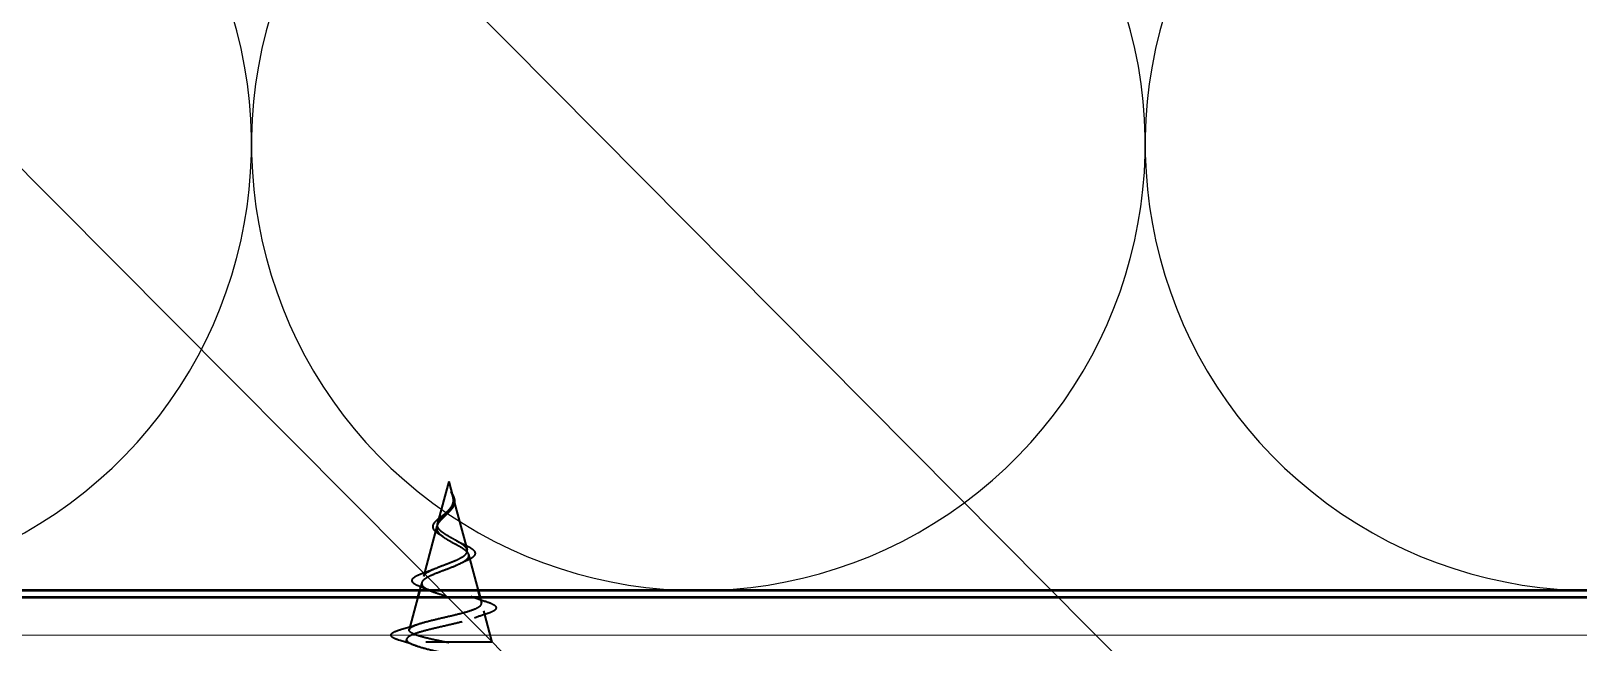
# Model space of a CAD drawing. Header units: inches. Extents: x 0.6 to 33.4, y 0.6 to 21.4.
# Drawn here: x 8.212 to 10.549, y 14.896 to 15.82 of the extents above; entities that cross this region are included whole.
import ezdxf

# ---------------------------------------------------------------- set-up
doc = ezdxf.new("R2010")
doc.units = ezdxf.units.IN
doc.header["$LTSCALE"] = 2
doc.header["$MEASUREMENT"] = 0
doc.linetypes.add('DASHED', pattern=[0.2067, 0.1654, -0.0413])
for name, color, linetype, lineweight in [('Hatch (ANSI)', 7, 'Continuous', 18), ('Hidden (ANSI)', 7, 'DASHED', 35), ('Sketch Geometry (ANSI)', 7, 'Continuous', 25), ('Symbol (ANSI)', 7, 'Continuous', 25), ('Visible (ANSI)', 7, 'Continuous', 50)]:
    doc.layers.add(name, color=color, linetype=linetype, lineweight=lineweight)
doc.styles.add('Note Text (ANSI)', font='tahoma.ttf')
doc.dimstyles.new('Default (ANSI)$7', dxfattribs={"dimscale": 2, "dimtxt": 0.12, "dimasz": 0.098425, "dimexe": 0.125, "dimexo": 0.0625, "dimgap": 0.031496, "dimtad": 0, "dimtih": 1, "dimtoh": 1, "dimrnd": 1e-08, "dimzin": 4, "dimdsep": 46, "dimtxsty": 'Note Text (ANSI)', "dimcen": 0.09, "dimdle": 0.393701, "dimclrd": 256, "dimclre": 256, "dimclrt": 256, "dimadec": 0, "dimazin": 1, "dimtfac": 1, "dimtofl": 0, "dimtmove": 0, "dimatfit": 3, "dimfxl": 0, "dimtolj": 1, "dimtzin": 4, "dimlwd": -1, "dimlwe": -1, "dimarcsym": 0})

msp = doc.modelspace()

# ---------------------------------------------------------------- hatches: boundary and pattern name
at = {"layer": 'Hatch (ANSI)', "true_color": 0x804000}
h = msp.add_hatch(dxfattribs=at)
h.set_pattern_fill('INSUL', color=36, scale=0.75, style=0)
h.paths.add_polyline_path([(1.78949, 14.96404), (14.10476, 14.96404), (14.10476, 14.46404), (1.78949, 14.46404)])

# ---------------------------------------------------------------- linework, layer by layer
at = {"layer": 'Hidden (ANSI)', "ltscale": 0.062337}
msp.add_line((8.8429, 15.13904), (8.82596, 15.07571), dxfattribs=at)
at = {"layer": 'Hidden (ANSI)', "ltscale": 0.022741}
msp.add_line((8.8429, 15.13904), (8.8491, 15.11587), dxfattribs=at)
at = {"layer": 'Hidden (ANSI)', "ltscale": 0.077103}
msp.add_line((8.84963, 15.11385), (8.87058, 15.03554), dxfattribs=at)
at = {"layer": 'Hidden (ANSI)', "ltscale": 0.074634}
msp.add_line((8.82475, 15.07118), (8.80447, 14.99538), dxfattribs=at)
at = {"layer": 'Hidden (ANSI)', "ltscale": 0.05361}
msp.add_line((8.87246, 15.02852), (8.88703, 14.97404), dxfattribs=at)
at = {"layer": 'Hidden (ANSI)', "ltscale": 0.011551}
msp.add_line((8.80192, 14.98586), (8.79876, 14.97404), dxfattribs=at)
at = {"layer": 'Hidden (ANSI)', "ltscale": 0.048198}
msp.add_line((8.79609, 14.96404), (8.78298, 14.91505), dxfattribs=at)
at = {"layer": 'Hidden (ANSI)', "ltscale": 0.008602}
msp.add_line((8.88971, 14.96404), (8.89207, 14.95521), dxfattribs=at)
at = {"layer": 'Hidden (ANSI)', "ltscale": 0.046387}
msp.add_line((8.89528, 14.94319), (8.9079, 14.89604), dxfattribs=at)
at = {"layer": 'Hidden (ANSI)', "ltscale": 0.004328}
msp.add_line((8.7791, 14.90053), (8.7779, 14.89604), dxfattribs=at)
at = {"layer": 'Hidden (ANSI)', "ltscale": 0.194373}
msp.add_line((8.9079, 14.89604), (8.7779, 14.89604), dxfattribs=at)
at = {"layer": 'Hidden (ANSI)', "ltscale": 0.014821}
msp.add_open_spline([(8.84801, 15.11924), (8.84741, 15.12088), (8.84686, 15.12216), (8.84656, 15.12282), (8.84651, 15.12293), (8.84646, 15.12303), (8.84645, 15.12306), (8.84643, 15.12309), (8.84642, 15.1231), (8.84642, 15.1231), (8.84641, 15.1231), (8.84641, 15.1231), (8.84641, 15.1231), (8.84641, 15.1231), (8.84641, 15.1231), (8.84641, 15.1231), (8.84641, 15.1231), (8.84641, 15.1231), (8.84641, 15.1231), (8.84641, 15.12309), (8.84641, 15.12309), (8.84641, 15.12307), (8.84641, 15.12305), (8.84645, 15.12291), (8.84652, 15.12269), (8.84666, 15.1223), (8.84681, 15.12189), (8.8472, 15.12085), (8.84743, 15.12025), (8.84853, 15.11737), (8.84936, 15.11512), (8.84988, 15.11285)], degree=3, knots=[0, 0, 0, 0, 0.01397013, 0.01397013, 0.01635801, 0.01635801, 0.01712636, 0.01712636, 0.01759978, 0.01759978, 0.01773598, 0.01773598, 0.01781809, 0.01781809, 0.01788584, 0.01788584, 0.01795891, 0.01795891, 0.01807628, 0.01807628, 0.01833703, 0.01833703, 0.01916095, 0.01916095, 0.02439922, 0.02439922, 0.04499316, 0.04499316, 0.07213098, 0.07213098, 0.1773839, 0.1773839, 0.1773839, 0.1773839], dxfattribs=at)
at = {"layer": 'Hidden (ANSI)', "ltscale": 0.013567}
msp.add_open_spline([(8.84649, 15.12297), (8.84748, 15.121), (8.84851, 15.11905), (8.85019, 15.11535), (8.85086, 15.11355), (8.85131, 15.11147), (8.85137, 15.11113), (8.85142, 15.1108)], degree=3, knots=[0, 0, 0, 0, 0.016775095, 0.016775095, 0.033169004, 0.033169004, 0.03632094, 0.03632094, 0.03632094, 0.03632094], dxfattribs=at)
at = {"layer": 'Hidden (ANSI)', "ltscale": 0.089656}
msp.add_open_spline([(8.85039, 15.10958), (8.8506, 15.10677), (8.85017, 15.10414), (8.84799, 15.09892), (8.84631, 15.09647), (8.84216, 15.09159), (8.83978, 15.08927), (8.83492, 15.08464), (8.83256, 15.08242), (8.82844, 15.07797), (8.82678, 15.07583), (8.82463, 15.07152), (8.8242, 15.06943), (8.82477, 15.06523), (8.8258, 15.06319), (8.8291, 15.05923), (8.83127, 15.05736), (8.83656, 15.05357), (8.83965, 15.0517), (8.8429, 15.04985)], degree=3, knots=[0, 0, 0, 0, 0.02542118, 0.02542118, 0.05061597, 0.05061597, 0.07599611, 0.07599611, 0.10184452, 0.10184452, 0.12835573, 0.12835573, 0.15566688, 0.15566688, 0.18387744, 0.18387744, 0.21097071, 0.21097071, 0.23938117, 0.23938117, 0.23938117, 0.23938117], dxfattribs=at)
at = {"layer": 'Hidden (ANSI)', "ltscale": 0.083957}
msp.add_open_spline([(8.8429, 15.05562), (8.83972, 15.05745), (8.83671, 15.05929), (8.83158, 15.06305), (8.82951, 15.06491), (8.82661, 15.06873), (8.8258, 15.07062), (8.82551, 15.07451), (8.82599, 15.07644), (8.8281, 15.0804), (8.82965, 15.08238), (8.83344, 15.08645), (8.83558, 15.08847), (8.83994, 15.09268), (8.84207, 15.09478), (8.84579, 15.09915), (8.84732, 15.10134), (8.84897, 15.10499), (8.84939, 15.10635), (8.84987, 15.1091), (8.84992, 15.11046), (8.84981, 15.11185)], degree=3, knots=[0, 0, 0, 0, 0.02818547, 0.02818547, 0.05535616, 0.05535616, 0.08155578, 0.08155578, 0.10684016, 0.10684016, 0.13128192, 0.13128192, 0.1549776, 0.1549776, 0.17805851, 0.17805851, 0.20070773, 0.20070773, 0.21389493, 0.21389493, 0.22660204, 0.22660204, 0.22660204, 0.22660204], dxfattribs=at)
at = {"layer": 'Hidden (ANSI)', "ltscale": 0.018237}
msp.add_open_spline([(8.85142, 15.1108), (8.85172, 15.10885), (8.85165, 15.10692), (8.85072, 15.10324), (8.84989, 15.10144), (8.84798, 15.09851), (8.84704, 15.09731), (8.846, 15.09616)], degree=3, knots=[0, 0, 0, 0, 0.018430565, 0.018430565, 0.036071151, 0.036071151, 0.04873514, 0.04873514, 0.04873514, 0.04873514], dxfattribs=at)
at = {"layer": 'Hidden (ANSI)', "ltscale": 0.007962}
msp.add_open_spline([(8.84981, 15.11185), (8.84973, 15.11286), (8.84957, 15.11387), (8.84901, 15.11633), (8.84855, 15.11776), (8.84801, 15.11924)], degree=3, knots=[0, 0, 0, 0, 0.009046419, 0.009046419, 0.021574315, 0.021574315, 0.021574315, 0.021574315], dxfattribs=at)
at = {"layer": 'Hidden (ANSI)', "ltscale": 0.003543}
msp.add_open_spline([(8.84988, 15.11285), (8.85001, 15.11232), (8.85011, 15.11179), (8.85028, 15.1107), (8.85035, 15.11014), (8.85039, 15.10958)], degree=3, knots=[0, 0, 0, 0, 0.0046577974, 0.0046577974, 0.0097216205, 0.0097216205, 0.0097216205, 0.0097216205], dxfattribs=at)
at = {"layer": 'Hidden (ANSI)', "ltscale": 0.060472}
msp.add_open_spline([(8.8303, 15.05769), (8.82752, 15.0593), (8.82508, 15.06097), (8.82142, 15.06438), (8.82009, 15.06618), (8.8189, 15.06977), (8.81893, 15.07158), (8.82009, 15.07494), (8.82112, 15.07654), (8.82398, 15.07983), (8.82589, 15.08155), (8.8301, 15.08497), (8.83243, 15.08671), (8.83567, 15.08915), (8.83658, 15.08984), (8.83747, 15.09053)], degree=3, knots=[0, 0, 0, 0, 0.02871406, 0.02871406, 0.05661209, 0.05661209, 0.08235503, 0.08235503, 0.10555604, 0.10555604, 0.1295507, 0.1295507, 0.15224391, 0.15224391, 0.16083111, 0.16083111, 0.16083111, 0.16083111], dxfattribs=at)
at = {"layer": 'Hidden (ANSI)', "ltscale": 0.004115}
msp.add_open_spline([(8.83747, 15.09053), (8.83827, 15.09115), (8.839, 15.09178), (8.83965, 15.09242)], degree=3, dxfattribs=at)
at = {"layer": 'Hidden (ANSI)', "ltscale": 0.001758}
msp.add_open_spline([(8.846, 15.09616), (8.84575, 15.09587), (8.8455, 15.09558), (8.84528, 15.0953)], degree=3, dxfattribs=at)
at = {"layer": 'Hidden (ANSI)', "ltscale": 0.544082}
msp.add_open_spline([(8.83744, 14.89604), (8.82899, 14.89771), (8.82086, 14.89939), (8.80632, 14.90278), (8.80004, 14.90445), (8.79017, 14.90784), (8.78662, 14.90952), (8.78273, 14.91291), (8.78237, 14.91458), (8.78481, 14.91798), (8.78754, 14.91966), (8.79569, 14.92305), (8.80096, 14.92473), (8.8133, 14.92813), (8.8202, 14.92982), (8.83464, 14.93322), (8.84203, 14.9349), (8.85625, 14.93831), (8.86295, 14.93999), (8.87474, 14.9434), (8.87976, 14.94509), (8.88741, 14.94851), (8.89003, 14.9502), (8.89255, 14.95361), (8.89248, 14.95531), (8.88972, 14.95873), (8.88711, 14.96042), (8.87977, 14.96385), (8.87516, 14.96555), (8.86462, 14.96898), (8.85884, 14.97068), (8.84694, 14.97412), (8.84096, 14.97583), (8.82967, 14.97927), (8.82445, 14.98098), (8.81552, 14.98443), (8.81186, 14.98614), (8.80659, 14.98961), (8.80498, 14.99132), (8.804, 14.99479), (8.80458, 14.99651), (8.80779, 14.99999), (8.81033, 15.00171), (8.81695, 15.00521), (8.82092, 15.00694), (8.82965, 15.01044), (8.83429, 15.01217), (8.84354, 15.01569), (8.84805, 15.01743), (8.85625, 15.02097), (8.85987, 15.02272), (8.86571, 15.02627), (8.8679, 15.02803), (8.87056, 15.0316), (8.87105, 15.03337), (8.8703, 15.03696), (8.86913, 15.03874), (8.86537, 15.04236), (8.86288, 15.04415), (8.85737, 15.04758), (8.85454, 15.04917), (8.84871, 15.05239), (8.84576, 15.05398), (8.8429, 15.05562)], degree=3, knots=[0, 0, 0, 0, 0.0662455, 0.0662455, 0.1312266, 0.1312266, 0.1949439, 0.1949439, 0.2573984, 0.2573984, 0.3185909, 0.3185909, 0.3785225, 0.3785225, 0.4371941, 0.4371941, 0.4946071, 0.4946071, 0.5507627, 0.5507627, 0.6056626, 0.6056626, 0.6593082, 0.6593082, 0.7117016, 0.7117016, 0.7628447, 0.7628447, 0.8127399, 0.8127399, 0.8613896, 0.8613896, 0.9087967, 0.9087967, 0.9549645, 0.9549645, 0.9998965, 0.9998965, 1.0435967, 1.0435967, 1.0860698, 1.0860698, 1.1273208, 1.1273208, 1.1673558, 1.1673558, 1.2061815, 1.2061815, 1.2438056, 1.2438056, 1.2802371, 1.2802371, 1.3154864, 1.3154864, 1.3495657, 1.3495657, 1.3824892, 1.3824892, 1.4142741, 1.4142741, 1.4412543, 1.4412543, 1.4671582, 1.4671582, 1.4671582, 1.4671582], dxfattribs=at)
at = {"layer": 'Hidden (ANSI)', "ltscale": 0.006235}
msp.add_open_spline([(8.83457, 15.05501), (8.83326, 15.05592), (8.83182, 15.05682), (8.8303, 15.05769)], degree=3, dxfattribs=at)
at = {"layer": 'Hidden (ANSI)', "ltscale": 0.504207}
msp.add_open_spline([(8.8429, 15.04985), (8.84646, 15.04782), (8.85013, 15.04587), (8.85727, 15.04193), (8.86063, 15.04), (8.86644, 15.0361), (8.86878, 15.03418), (8.872, 15.03032), (8.87278, 15.02842), (8.87256, 15.02459), (8.8715, 15.0227), (8.8676, 15.0189), (8.86476, 15.01702), (8.85763, 15.01324), (8.85339, 15.01138), (8.8441, 15.00761), (8.83914, 15.00576), (8.82922, 15.00201), (8.82438, 15.00016), (8.81556, 14.99643), (8.81171, 14.99459), (8.80563, 14.99087), (8.80352, 14.98904), (8.80143, 14.98534), (8.80154, 14.98351), (8.80405, 14.97981), (8.8065, 14.97799), (8.81349, 14.97431), (8.818, 14.97249), (8.82852, 14.96882), (8.83446, 14.967), (8.84695, 14.96333), (8.85338, 14.96152), (8.86584, 14.95787), (8.87171, 14.95606), (8.88205, 14.95241), (8.88636, 14.9506), (8.89273, 14.94696), (8.89467, 14.94516), (8.89581, 14.94152), (8.89494, 14.93972), (8.89039, 14.93608), (8.8867, 14.93429), (8.87692, 14.93066), (8.87088, 14.92887), (8.85721, 14.92524), (8.8497, 14.92345), (8.83418, 14.91983), (8.82634, 14.91804), (8.81142, 14.91442), (8.80452, 14.91263), (8.79264, 14.90902), (8.78783, 14.90724), (8.78148, 14.90386), (8.7797, 14.9023), (8.77862, 14.89916), (8.77939, 14.8976), (8.78142, 14.89604)], degree=3, knots=[0, 0, 0, 0, 0.0315308, 0.0315308, 0.0641805, 0.0641805, 0.0979786, 0.0979786, 0.1329491, 0.1329491, 0.1691118, 0.1691118, 0.2064833, 0.2064833, 0.2450775, 0.2450775, 0.2849064, 0.2849064, 0.3259802, 0.3259802, 0.3683075, 0.3683075, 0.4118959, 0.4118959, 0.4567522, 0.4567522, 0.5028821, 0.5028821, 0.5502906, 0.5502906, 0.5989824, 0.5989824, 0.6489613, 0.6489613, 0.7002309, 0.7002309, 0.7527945, 0.7527945, 0.8066547, 0.8066547, 0.8618141, 0.8618141, 0.918275, 0.918275, 0.9760395, 0.9760395, 1.0351092, 1.0351092, 1.095486, 1.095486, 1.1571712, 1.1571712, 1.2201662, 1.2201662, 1.2761521, 1.2761521, 1.3331843, 1.3331843, 1.3331843, 1.3331843], dxfattribs=at)
at = {"layer": 'Hidden (ANSI)', "ltscale": 0.010901}
msp.add_open_spline([(8.85391, 15.04951), (8.85661, 15.048), (8.85962, 15.04656), (8.86277, 15.04518)], degree=3, dxfattribs=at)
at = {"layer": 'Hidden (ANSI)', "ltscale": 0.073601}
msp.add_open_spline([(8.86277, 15.04518), (8.86624, 15.04367), (8.86944, 15.04217), (8.87485, 15.03924), (8.87713, 15.03778), (8.88062, 15.03478), (8.88183, 15.0332), (8.88273, 15.02985), (8.88232, 15.02808), (8.8802, 15.0251), (8.87863, 15.02377), (8.87458, 15.0212), (8.87203, 15.01993), (8.86912, 15.0187)], degree=3, knots=[0, 0, 0, 0, 0.03175002, 0.03175002, 0.06375291, 0.06375291, 0.09788531, 0.09788531, 0.13242329, 0.13242329, 0.16389148, 0.16389148, 0.19582475, 0.19582475, 0.19582475, 0.19582475], dxfattribs=at)
at = {"layer": 'Hidden (ANSI)', "ltscale": 0.017258}
msp.add_open_spline([(8.80546, 15.00103), (8.81099, 15.00296), (8.81643, 15.00498), (8.82149, 15.00712)], degree=3, dxfattribs=at)
at = {"layer": 'Hidden (ANSI)', "ltscale": 0.010974}
msp.add_open_spline([(8.86912, 15.0187), (8.86589, 15.01733), (8.86277, 15.01591), (8.85986, 15.01444)], degree=3, dxfattribs=at)
at = {"layer": 'Hidden (ANSI)', "ltscale": 0.081692}
msp.add_open_spline([(8.80097, 14.97917), (8.79678, 14.98067), (8.79341, 14.98221), (8.78883, 14.98542), (8.78742, 14.98725), (8.78756, 14.991), (8.78874, 14.99261), (8.79257, 14.99557), (8.79529, 14.99701), (8.80072, 14.99931), (8.80299, 15.00017), (8.80546, 15.00103)], degree=3, knots=[0, 0, 0, 0, 0.05135843, 0.05135843, 0.10223548, 0.10223548, 0.14712421, 0.14712421, 0.19129017, 0.19129017, 0.21725135, 0.21725135, 0.21725135, 0.21725135], dxfattribs=at)
at = {"layer": 'Hidden (ANSI)', "ltscale": 0.01577}
msp.add_open_spline([(8.81556, 14.97357), (8.81089, 14.97551), (8.80597, 14.97738), (8.80097, 14.97917)], degree=3, dxfattribs=at)
at = {"layer": 'Hidden (ANSI)', "ltscale": 0.023076}
msp.add_open_spline([(8.87587, 14.96522), (8.88314, 14.96257), (8.89073, 14.9601), (8.89837, 14.95771)], degree=3, dxfattribs=at)
at = {"layer": 'Hidden (ANSI)', "ltscale": 0.086584}
msp.add_open_spline([(8.89837, 14.95771), (8.9031, 14.95623), (8.9069, 14.95475), (8.91222, 14.95176), (8.91393, 14.95019), (8.91438, 14.94638), (8.91302, 14.94468), (8.90863, 14.94184), (8.90545, 14.9405), (8.9014, 14.93919)], degree=3, knots=[0, 0, 0, 0, 0.05815934, 0.05815934, 0.11692964, 0.11692964, 0.1740838, 0.1740838, 0.23024531, 0.23024531, 0.23024531, 0.23024531], dxfattribs=at)
at = {"layer": 'Hidden (ANSI)', "ltscale": 0.020481}
msp.add_open_spline([(8.9014, 14.93919), (8.89468, 14.93701), (8.88803, 14.93476), (8.8816, 14.9324)], degree=3, dxfattribs=at)
at = {"layer": 'Hidden (ANSI)', "ltscale": 0.089652}
msp.add_open_spline([(8.76756, 14.89887), (8.76268, 14.90036), (8.75921, 14.90183), (8.75634, 14.9044), (8.75572, 14.90541), (8.75572, 14.90832), (8.75721, 14.90976), (8.76187, 14.91237), (8.76526, 14.91365), (8.7696, 14.91492)], degree=3, knots=[0, 0, 0, 0, 0.07651785, 0.07651785, 0.11470873, 0.11470873, 0.17661331, 0.17661331, 0.23858222, 0.23858222, 0.23858222, 0.23858222], dxfattribs=at)
at = {"layer": 'Hidden (ANSI)', "ltscale": 0.028509}
msp.add_open_spline([(8.7696, 14.91492), (8.77916, 14.91773), (8.78868, 14.92063), (8.79797, 14.92369)], degree=3, dxfattribs=at)
at = {"layer": 'Hidden (ANSI)', "ltscale": 0.02659}
msp.add_open_spline([(8.79379, 14.89047), (8.78521, 14.89339), (8.77641, 14.89618), (8.76756, 14.89887)], degree=3, dxfattribs=at)
at = {"layer": 'Hidden (ANSI)', "ltscale": 0.078553}
msp.add_open_spline([(8.78142, 14.89604), (8.78424, 14.8941), (8.78867, 14.89218), (8.80023, 14.88831), (8.80725, 14.88639), (8.81943, 14.88339), (8.82397, 14.88232), (8.83333, 14.88018), (8.8381, 14.87911), (8.8429, 14.87804)], degree=3, knots=[0, 0, 0, 0, 0.06772236, 0.06772236, 0.13544473, 0.13544473, 0.17287087, 0.17287087, 0.21029702, 0.21029702, 0.21029702, 0.21029702], dxfattribs=at)
at = {"layer": 'Hidden (ANSI)', "ltscale": 0.005187}
msp.add_open_spline([(8.8429, 14.89504), (8.84108, 14.89537), (8.83926, 14.89571), (8.83744, 14.89604)], degree=3, dxfattribs=at)
at = {"layer": 'Sketch Geometry (ANSI)', "color": 150, "true_color": 0x0080ff}
for centre in [(7.86976, 15.64904), (9.21976, 15.64904), (10.56976, 15.64904)]:
    msp.add_arc(centre, 0.675, 160.6261, 19.3739, dxfattribs=at)
at = {"layer": 'Visible (ANSI)', "color": 150, "true_color": 0x0080ff}
msp.add_line((12.59476, 14.97404), (1.78949, 14.97404), dxfattribs=at)
at = {"layer": 'Visible (ANSI)', "color": 36, "true_color": 0x804000}
msp.add_line((1.78949, 14.96404), (14.10476, 14.96404), dxfattribs=at)
at = {"layer": 'Visible (ANSI)'}
for p, q in [((8.79876, 14.97404), (8.79609, 14.96404)), ((8.88703, 14.97404), (8.88971, 14.96404))]:
    msp.add_line(p, q, dxfattribs=at)

# ---------------------------------------------------------------- leaders
at = {"layer": 'Symbol (ANSI)', "annotation_type": 0, "has_hookline": 1, "hookline_direction": 0}
for points, text_width in [([(5.3421, 18.48404), (15.85704, 7.90611), (16.05389, 7.90611)], 1.98995), ([(8.65607, 16.08079), (15.90077, 8.77309), (16.09762, 8.77309)], 1.40083)]:
    msp.add_leader(points, dimstyle='Default (ANSI)$7', override={"dimtad": 0}, dxfattribs=dict(at, text_width=text_width))

doc.saveas('drawing.dxf')
